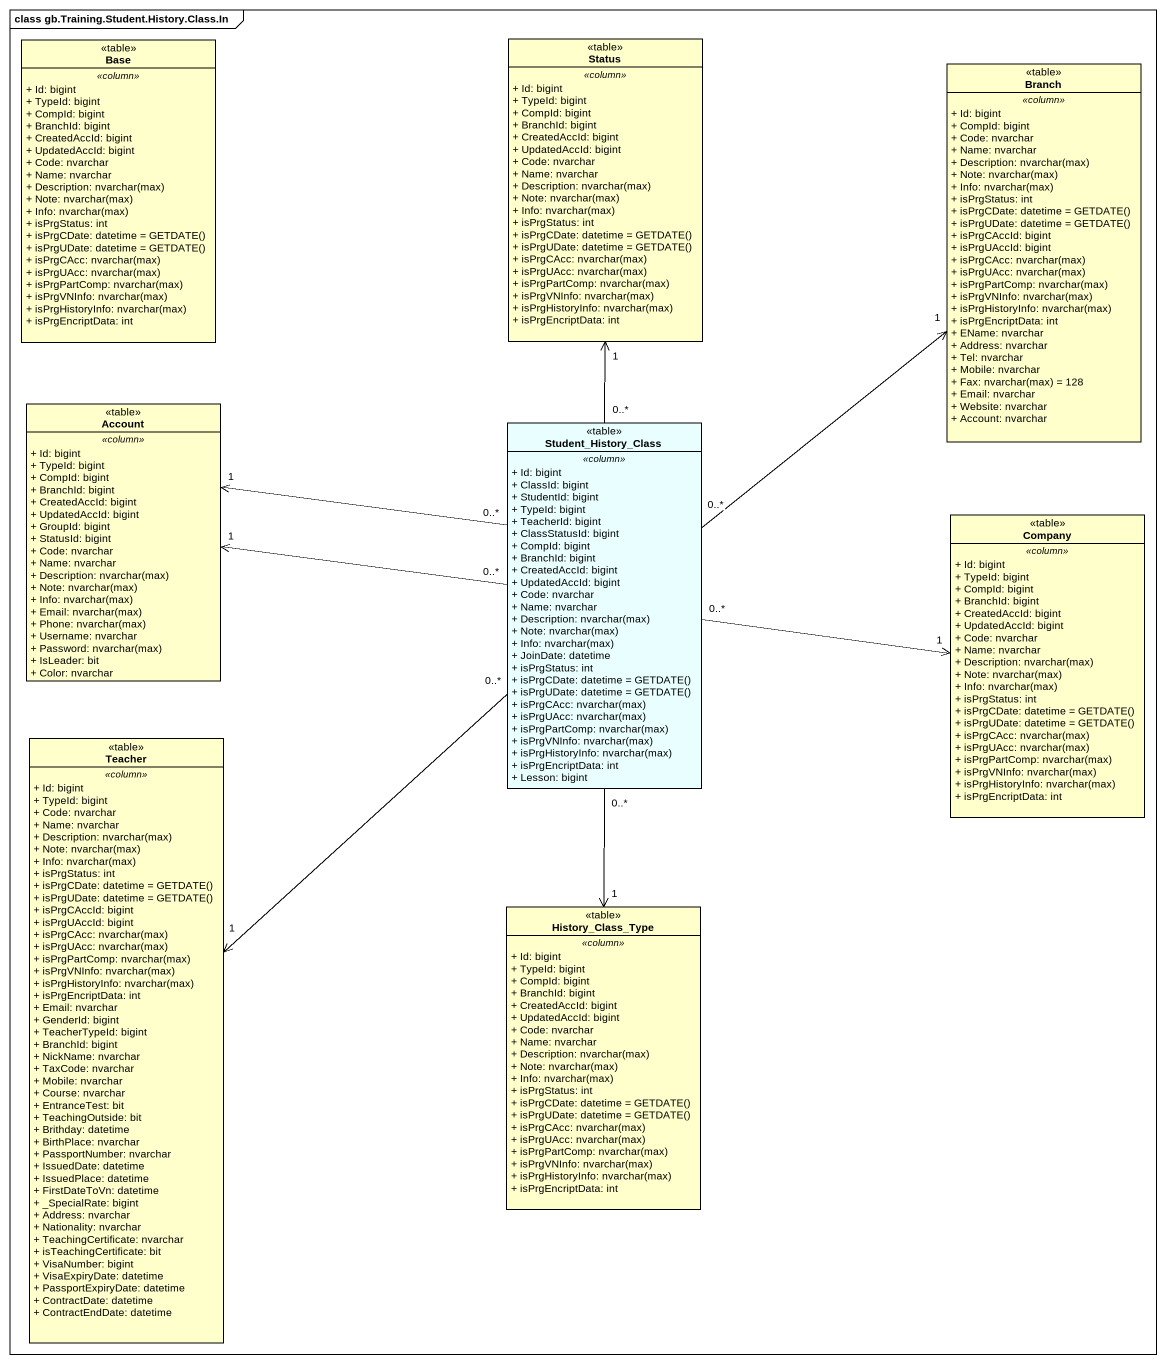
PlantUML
@startuml
mainframe class gb.Training.Student.History.Class.In
hide circle
hide empty members
skinparam classAttributeIconSize 0
class Base <<table>> {
  .. <<column>> ..
  + Id: bigint
  + TypeId: bigint
  + CompId: bigint
  + BranchId: bigint
  + CreatedAccId: bigint
  + UpdatedAccId: bigint
  + Code: nvarchar
  + Name: nvarchar
  {field} + Description: nvarchar(max)
  {field} + Note: nvarchar(max)
  {field} + Info: nvarchar(max)
  + isPrgStatus: int
  {field} + isPrgCDate: datetime = GETDATE()
  {field} + isPrgUDate: datetime = GETDATE()
  {field} + isPrgCAcc: nvarchar(max)
  {field} + isPrgUAcc: nvarchar(max)
  {field} + isPrgPartComp: nvarchar(max)
  {field} + isPrgVNInfo: nvarchar(max)
  {field} + isPrgHistoryInfo: nvarchar(max)
  + isPrgEncriptData: int
}
class Status <<table>> {
  .. <<column>> ..
  + Id: bigint
  + TypeId: bigint
  + CompId: bigint
  + BranchId: bigint
  + CreatedAccId: bigint
  + UpdatedAccId: bigint
  + Code: nvarchar
  + Name: nvarchar
  {field} + Description: nvarchar(max)
  {field} + Note: nvarchar(max)
  {field} + Info: nvarchar(max)
  + isPrgStatus: int
  {field} + isPrgCDate: datetime = GETDATE()
  {field} + isPrgUDate: datetime = GETDATE()
  {field} + isPrgCAcc: nvarchar(max)
  {field} + isPrgUAcc: nvarchar(max)
  {field} + isPrgPartComp: nvarchar(max)
  {field} + isPrgVNInfo: nvarchar(max)
  {field} + isPrgHistoryInfo: nvarchar(max)
  + isPrgEncriptData: int
}
class Branch <<table>> {
  .. <<column>> ..
  + Id: bigint
  + CompId: bigint
  + Code: nvarchar
  + Name: nvarchar
  {field} + Description: nvarchar(max)
  {field} + Note: nvarchar(max)
  {field} + Info: nvarchar(max)
  + isPrgStatus: int
  {field} + isPrgCDate: datetime = GETDATE()
  {field} + isPrgUDate: datetime = GETDATE()
  + isPrgCAccId: bigint
  + isPrgUAccId: bigint
  {field} + isPrgCAcc: nvarchar(max)
  {field} + isPrgUAcc: nvarchar(max)
  {field} + isPrgPartComp: nvarchar(max)
  {field} + isPrgVNInfo: nvarchar(max)
  {field} + isPrgHistoryInfo: nvarchar(max)
  + isPrgEncriptData: int
  + EName: nvarchar
  + Address: nvarchar
  + Tel: nvarchar
  + Mobile: nvarchar
  {field} + Fax: nvarchar(max) = 128
  + Email: nvarchar
  + Website: nvarchar
  + Account: nvarchar
}
class Account <<table>> {
  .. <<column>> ..
  + Id: bigint
  + TypeId: bigint
  + CompId: bigint
  + BranchId: bigint
  + CreatedAccId: bigint
  + UpdatedAccId: bigint
  + GroupId: bigint
  + StatusId: bigint
  + Code: nvarchar
  + Name: nvarchar
  {field} + Description: nvarchar(max)
  {field} + Note: nvarchar(max)
  {field} + Info: nvarchar(max)
  {field} + Email: nvarchar(max)
  {field} + Phone: nvarchar(max)
  + Username: nvarchar
  {field} + Password: nvarchar(max)
  + IsLeader: bit
  + Color: nvarchar
}
class Student_History_Class <<table>> #E9FFFF {
  .. <<column>> ..
  + Id: bigint
  + ClassId: bigint
  + StudentId: bigint
  + TypeId: bigint
  + TeacherId: bigint
  + ClassStatusId: bigint
  + CompId: bigint
  + BranchId: bigint
  + CreatedAccId: bigint
  + UpdatedAccId: bigint
  + Code: nvarchar
  + Name: nvarchar
  {field} + Description: nvarchar(max)
  {field} + Note: nvarchar(max)
  {field} + Info: nvarchar(max)
  + JoinDate: datetime
  + isPrgStatus: int
  {field} + isPrgCDate: datetime = GETDATE()
  {field} + isPrgUDate: datetime = GETDATE()
  {field} + isPrgCAcc: nvarchar(max)
  {field} + isPrgUAcc: nvarchar(max)
  {field} + isPrgPartComp: nvarchar(max)
  {field} + isPrgVNInfo: nvarchar(max)
  {field} + isPrgHistoryInfo: nvarchar(max)
  + isPrgEncriptData: int
  + Lesson: bigint
}
class Company <<table>> {
  .. <<column>> ..
  + Id: bigint
  + TypeId: bigint
  + CompId: bigint
  + BranchId: bigint
  + CreatedAccId: bigint
  + UpdatedAccId: bigint
  + Code: nvarchar
  + Name: nvarchar
  {field} + Description: nvarchar(max)
  {field} + Note: nvarchar(max)
  {field} + Info: nvarchar(max)
  + isPrgStatus: int
  {field} + isPrgCDate: datetime = GETDATE()
  {field} + isPrgUDate: datetime = GETDATE()
  {field} + isPrgCAcc: nvarchar(max)
  {field} + isPrgUAcc: nvarchar(max)
  {field} + isPrgPartComp: nvarchar(max)
  {field} + isPrgVNInfo: nvarchar(max)
  {field} + isPrgHistoryInfo: nvarchar(max)
  + isPrgEncriptData: int
}
class Teacher <<table>> {
  .. <<column>> ..
  + Id: bigint
  + TypeId: bigint
  + Code: nvarchar
  + Name: nvarchar
  {field} + Description: nvarchar(max)
  {field} + Note: nvarchar(max)
  {field} + Info: nvarchar(max)
  + isPrgStatus: int
  {field} + isPrgCDate: datetime = GETDATE()
  {field} + isPrgUDate: datetime = GETDATE()
  + isPrgCAccId: bigint
  + isPrgUAccId: bigint
  {field} + isPrgCAcc: nvarchar(max)
  {field} + isPrgUAcc: nvarchar(max)
  {field} + isPrgPartComp: nvarchar(max)
  {field} + isPrgVNInfo: nvarchar(max)
  {field} + isPrgHistoryInfo: nvarchar(max)
  + isPrgEncriptData: int
  + Email: nvarchar
  + GenderId: bigint
  + TeacherTypeId: bigint
  + BranchId: bigint
  + NickName: nvarchar
  + TaxCode: nvarchar
  + Mobile: nvarchar
  + Course: nvarchar
  + EntranceTest: bit
  + TeachingOutside: bit
  + Brithday: datetime
  + BirthPlace: nvarchar
  + PassportNumber: nvarchar
  + IssuedDate: datetime
  + IssuedPlace: datetime
  + FirstDateToVn: datetime
  + _SpecialRate: bigint
  + Address: nvarchar
  + Nationality: nvarchar
  + TeachingCertificate: nvarchar
  + isTeachingCertificate: bit
  + VisaNumber: bigint
  + VisaExpiryDate: datetime
  + PassportExpiryDate: datetime
  + ContractDate: datetime
  + ContractEndDate: datetime
}
class History_Class_Type <<table>> {
  .. <<column>> ..
  + Id: bigint
  + TypeId: bigint
  + CompId: bigint
  + BranchId: bigint
  + CreatedAccId: bigint
  + UpdatedAccId: bigint
  + Code: nvarchar
  + Name: nvarchar
  {field} + Description: nvarchar(max)
  {field} + Note: nvarchar(max)
  {field} + Info: nvarchar(max)
  + isPrgStatus: int
  {field} + isPrgCDate: datetime = GETDATE()
  {field} + isPrgUDate: datetime = GETDATE()
  {field} + isPrgCAcc: nvarchar(max)
  {field} + isPrgUAcc: nvarchar(max)
  {field} + isPrgPartComp: nvarchar(max)
  {field} + isPrgVNInfo: nvarchar(max)
  {field} + isPrgHistoryInfo: nvarchar(max)
  + isPrgEncriptData: int
}
Student_History_Class "0..*" -up-> "1" Status
Student_History_Class "0..*" -up-> "1" Branch
Student_History_Class "0..*" -left-> "1" Account
Student_History_Class "0..*" -left-> "1" Account
Student_History_Class "0..*" -right-> "1" Company
Student_History_Class "0..*" --> "1" Teacher
Student_History_Class "0..*" --> "1" History_Class_Type
@enduml
